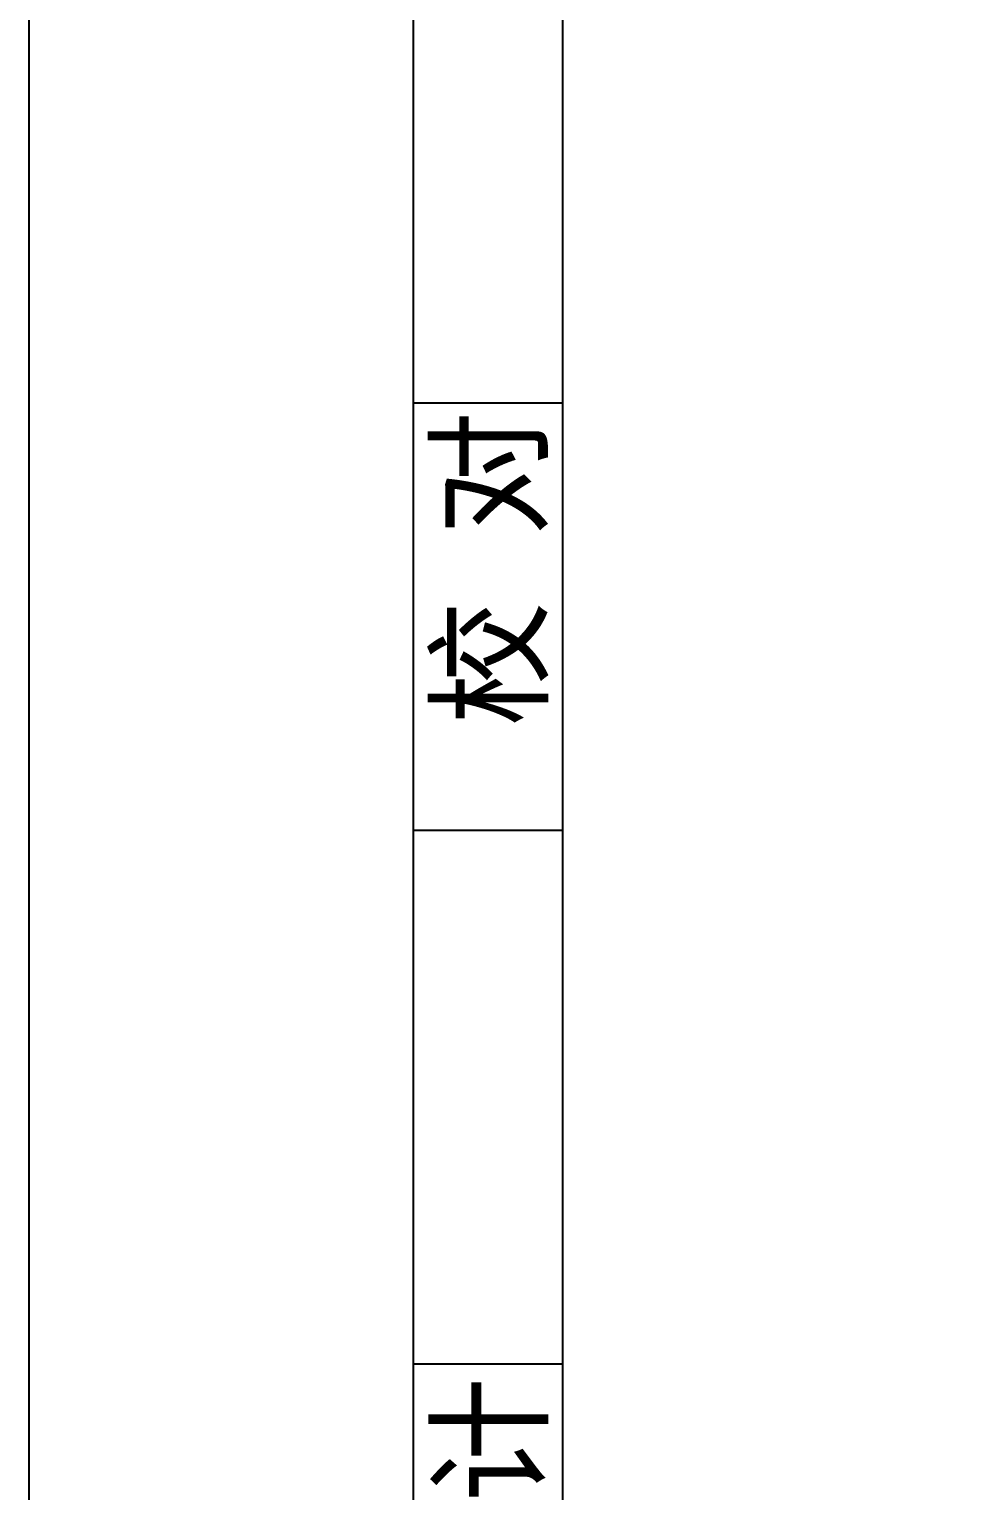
# Model space of a CAD drawing. Header units: metres. Extents: x -29254 to 67342, y -13190 to 112674.
# Drawn here: x -29254 to -24456, y 67704 to 75233 of the extents above; entities that cross this region are included whole.
import ezdxf

# ---------------------------------------------------------------- set-up
doc = ezdxf.new("R2010")
doc.units = ezdxf.units.M
doc.layers.add('TK', color=143, linetype='Continuous')

msp = doc.modelspace()

# ---------------------------------------------------------------- linework, layer by layer
at = {"layer": 'TK'}
for p, q in [((-27273.65, 81007.75), (-27273.65, 66157.75)), ((-27273.65, 73307.75), (-26503.65, 73307.75)), ((-27273.65, 71107.75), (-26503.65, 71107.75)), ((-27273.65, 68357.75), (-26503.65, 68357.75))]:
    msp.add_line(p, q, dxfattribs=at)
for points in [[(-29253.65, 49437.75), (-29253.65, 82107.75), (16946.35, 82107.75), (16946.35, 49437.75)], [(-26503.65, 50537.75), (15846.35, 50537.75), (15846.35, 81007.75), (-26503.65, 81007.75)]]:
    msp.add_lwpolyline(points, close=True, dxfattribs=at)

# ---------------------------------------------------------------- texts
for s, p in [('校 对', (-26631.5, 71641.87)), ('设 计', (-26631.5, 66664.33))]:
    msp.add_text(s, height=495, rotation=90, dxfattribs=at).set_placement(p)

doc.saveas('drawing.dxf')
